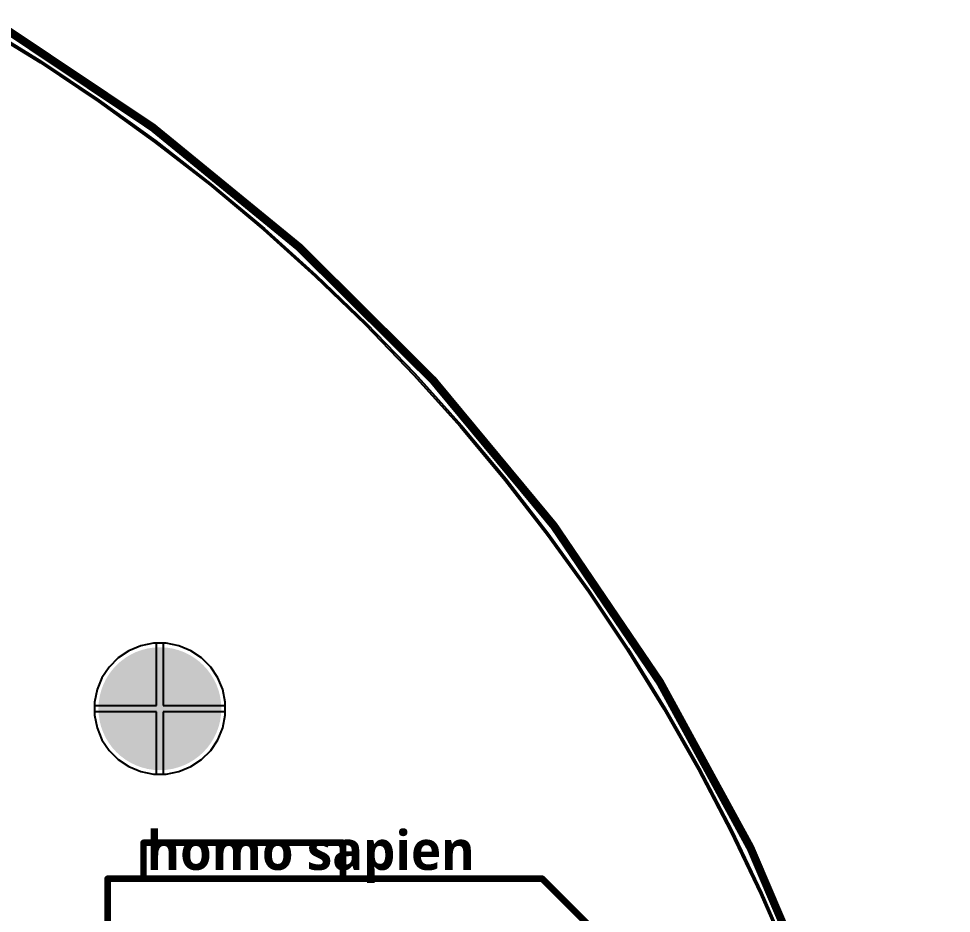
# Model space of a CAD drawing. Header units: inches. Extents: x 0.02 to 6.01, y 0.01 to 5.6.
# Drawn here: x 4.584 to 6.011, y 4.232 to 5.6 of the extents above; entities that cross this region are included whole.
import ezdxf

# ---------------------------------------------------------------- set-up
doc = ezdxf.new("R2010")
doc.units = ezdxf.units.IN
doc.header["$MEASUREMENT"] = 0
for name, color, linetype in [('Bottom Layer', 5, 'Continuous'), ('Bottom Solder', 6, 'Continuous'), ('Top Layer', 1, 'Continuous'), ('Top Overlay', 2, 'Continuous'), ('Top Solder', 216, 'Continuous'), ('Via Holes', 16, 'Continuous')]:
    doc.layers.add(name, color=color, linetype=linetype)
doc.styles.add('Segoe UI_Bold', font='', dxfattribs={"height": 0.2})
doc.styles.get('Segoe UI_Bold').set_extended_font_data('Segoe UI', bold=True)

msp = doc.modelspace()

# ---------------------------------------------------------------- hatches: boundary and pattern name
at = {"layer": 'Bottom Layer'}
h = msp.add_hatch(color=5, dxfattribs=at)
edge = h.paths.add_edge_path()
edge.add_arc((4.8, 4.545), 0.09, 0, 360)
at = {"layer": 'Bottom Solder'}
h = msp.add_hatch(color=6, dxfattribs=at)
edge = h.paths.add_edge_path()
edge.add_arc((4.8, 4.545), 0.094, 0, 360)
at = {"layer": 'Top Layer'}
h = msp.add_hatch(color=1, dxfattribs=at)
edge = h.paths.add_edge_path()
edge.add_arc((4.8, 4.545), 0.09, 0, 360)
at = {"layer": 'Top Solder'}
h = msp.add_hatch(color=216, dxfattribs=at)
edge = h.paths.add_edge_path()
edge.add_arc((4.8, 4.545), 0.094, 0, 360)
at = {"layer": 'Via Holes'}
h = msp.add_hatch(color=7, dxfattribs=at)
edge = h.paths.add_edge_path()
edge.add_arc((4.8, 4.545), 0.06, 0, 360)

# ---------------------------------------------------------------- linework, layer by layer
at = {"layer": 'Bottom Layer'}
for p, q in [((4.5428, 5.5818), (4.6187, 5.535)), ((4.6187, 5.535), (4.7073, 5.4757)), ((4.7073, 5.4757), (4.7938, 5.4134)), ((4.7938, 5.4134), (4.878, 5.348)), ((4.878, 5.348), (4.9599, 5.2796)), ((4.9599, 5.2796), (5.0392, 5.2083)), ((5.0392, 5.2083), (5.1159, 5.1343)), ((5.1159, 5.1343), (5.19, 5.0575)), ((5.19, 5.0575), (5.2612, 4.9782)), ((5.2612, 4.9782), (5.3296, 4.8964)), ((5.3296, 4.8964), (5.395, 4.8122)), ((5.395, 4.8122), (5.4574, 4.7257)), ((5.4574, 4.7257), (5.5166, 4.637)), ((4.7708, 4.6412), (4.7526, 4.6336)), ((4.7902, 4.645), (4.7708, 4.6412)), ((4.8098, 4.645), (4.7902, 4.645)), ((4.8292, 4.6412), (4.8098, 4.645)), ((4.8474, 4.6336), (4.8292, 4.6412)), ((4.7526, 4.6336), (4.7363, 4.6227)), ((4.8637, 4.6227), (4.8474, 4.6336)), ((5.5166, 4.637), (5.5727, 4.5463)), ((4.7363, 4.6227), (4.7223, 4.6087)), ((4.8777, 4.6087), (4.8637, 4.6227)), ((4.7223, 4.6087), (4.7114, 4.5924)), ((4.8886, 4.5924), (4.8777, 4.6087)), ((4.7114, 4.5924), (4.7038, 4.5742)), ((4.8962, 4.5742), (4.8886, 4.5924)), ((4.7038, 4.5742), (4.7, 4.5548)), ((4.9, 4.5548), (4.8962, 4.5742)), ((4.7, 4.5548), (4.7, 4.5352)), ((4.9, 4.5352), (4.9, 4.5548)), ((5.5727, 4.5463), (5.6254, 4.4536)), ((4.7, 4.5352), (4.7038, 4.5158)), ((4.8962, 4.5158), (4.9, 4.5352)), ((4.7038, 4.5158), (4.7114, 4.4976)), ((4.8886, 4.4976), (4.8962, 4.5158)), ((4.7114, 4.4976), (4.7223, 4.4813)), ((4.8777, 4.4813), (4.8886, 4.4976)), ((4.7223, 4.4813), (4.7363, 4.4673)), ((4.8637, 4.4673), (4.8777, 4.4813)), ((4.7363, 4.4673), (4.7526, 4.4564)), ((4.8474, 4.4564), (4.8637, 4.4673)), ((4.7526, 4.4564), (4.7708, 4.4488)), ((4.8292, 4.4488), (4.8474, 4.4564)), ((5.6254, 4.4536), (5.6749, 4.3592)), ((4.7708, 4.4488), (4.7902, 4.445)), ((4.7902, 4.445), (4.8098, 4.445)), ((4.8098, 4.445), (4.8292, 4.4488)), ((5.6749, 4.3592), (5.7209, 4.263)), ((5.7209, 4.263), (5.7634, 4.1652))]:
    msp.add_line(p, q, dxfattribs=at)
msp.add_lwpolyline([(4.5499, 5.5954, 0.01, 0.01, -0.760418), (3.0037, 0.0199, 0.01, 0.01, 0)], format="xyseb", dxfattribs=at)
at = {"layer": 'Top Layer'}
for p, q in [((4.541, 5.58), (4.6168, 5.5332)), ((4.6168, 5.5332), (4.7055, 5.4739)), ((4.7055, 5.4739), (4.792, 5.4116)), ((4.792, 5.4116), (4.8762, 5.3462)), ((4.8762, 5.3462), (4.958, 5.2778)), ((4.958, 5.2778), (5.0373, 5.2065)), ((5.0373, 5.2065), (5.1141, 5.1325)), ((5.1141, 5.1325), (5.1881, 5.0557)), ((5.1881, 5.0557), (5.2594, 4.9764)), ((5.2594, 4.9764), (5.3278, 4.8946)), ((5.3278, 4.8946), (5.3932, 4.8104)), ((5.3932, 4.8104), (5.4556, 4.7239)), ((5.4556, 4.7239), (5.5148, 4.6352)), ((4.7708, 4.6412), (4.7526, 4.6336)), ((4.7902, 4.645), (4.7708, 4.6412)), ((4.795, 4.645), (4.7902, 4.645)), ((4.795, 4.55), (4.795, 4.645)), ((4.8098, 4.645), (4.805, 4.645)), ((4.805, 4.645), (4.805, 4.55)), ((4.8292, 4.6412), (4.8098, 4.645)), ((4.8474, 4.6336), (4.8292, 4.6412)), ((4.7526, 4.6336), (4.7363, 4.6227)), ((4.8637, 4.6227), (4.8474, 4.6336)), ((5.5148, 4.6352), (5.5708, 4.5445)), ((4.7363, 4.6227), (4.7223, 4.6087)), ((4.8777, 4.6087), (4.8637, 4.6227)), ((4.7223, 4.6087), (4.7114, 4.5924)), ((4.8886, 4.5924), (4.8777, 4.6087)), ((4.7114, 4.5924), (4.7038, 4.5742)), ((4.8962, 4.5742), (4.8886, 4.5924)), ((4.7038, 4.5742), (4.7, 4.5548)), ((4.9, 4.5548), (4.8962, 4.5742)), ((4.7, 4.5548), (4.7, 4.55)), ((4.9, 4.55), (4.9, 4.5548)), ((4.7, 4.55), (4.795, 4.55)), ((4.795, 4.54), (4.7, 4.54)), ((4.7, 4.54), (4.7, 4.5352)), ((4.795, 4.445), (4.795, 4.54)), ((4.805, 4.55), (4.9, 4.55)), ((4.9, 4.54), (4.805, 4.54)), ((4.805, 4.54), (4.805, 4.445)), ((4.9, 4.5352), (4.9, 4.54)), ((5.5708, 4.5445), (5.6236, 4.4518)), ((4.7, 4.5352), (4.7038, 4.5158)), ((4.8962, 4.5158), (4.9, 4.5352)), ((4.7038, 4.5158), (4.7114, 4.4976)), ((4.8886, 4.4976), (4.8962, 4.5158)), ((4.7114, 4.4976), (4.7223, 4.4813)), ((4.8777, 4.4813), (4.8886, 4.4976)), ((4.7223, 4.4813), (4.7363, 4.4673)), ((4.8637, 4.4673), (4.8777, 4.4813)), ((4.7363, 4.4673), (4.7526, 4.4564)), ((4.8474, 4.4564), (4.8637, 4.4673)), ((4.7526, 4.4564), (4.7708, 4.4488)), ((4.8292, 4.4488), (4.8474, 4.4564)), ((4.7708, 4.4488), (4.7902, 4.445)), ((4.7902, 4.445), (4.795, 4.445)), ((4.805, 4.445), (4.8098, 4.445)), ((4.8098, 4.445), (4.8292, 4.4488)), ((5.6236, 4.4518), (5.673, 4.3573)), ((5.673, 4.3573), (5.719, 4.2612)), ((5.719, 4.2612), (5.7616, 4.1634))]:
    msp.add_line(p, q, dxfattribs=at)
msp.add_lwpolyline([(4.5481, 5.5936, 0.01, 0.01, -0.760418), (3.0019, 0.0181, 0.01, 0.01, 0)], format="xyseb", dxfattribs=at)
at = {"layer": 'Top Overlay'}
for points in [[(4.775, 4.34, 0.01, 0.01, 0), (5.08, 4.34, 0.01, 0.01, 0)], [(4.775, 4.285, 0.01, 0.01, 0), (4.775, 4.34, 0.01, 0.01, 0)], [(5.08, 4.285, 0.01, 0.01, 0), (5.08, 4.34, 0.01, 0.01, 0)], [(4.72, 4.285, 0.01, 0.01, 0), (5.385, 4.285, 0.01, 0.01, 0)], [(4.72, 4.285, 0.01, 0.01, 0), (4.72, 2.05, 0.01, 0.01, 0)], [(5.385, 4.285, 0.01, 0.01, 0), (5.69, 3.98, 0.01, 0.01, 0)]]:
    msp.add_lwpolyline(points, format="xyseb", dxfattribs=at)
for points in [[(4.7725, 4.34, 0.005, 0.005, 1), (4.7775, 4.34, 0.005, 0.005, 1)], [(4.7725, 4.34, 0.005, 0.005, 1), (4.7775, 4.34, 0.005, 0.005, 1)], [(5.0775, 4.34, 0.005, 0.005, 1), (5.0825, 4.34, 0.005, 0.005, 1)], [(5.0775, 4.34, 0.005, 0.005, 1), (5.0825, 4.34, 0.005, 0.005, 1)], [(4.7175, 4.285, 0.005, 0.005, 1), (4.7225, 4.285, 0.005, 0.005, 1)], [(4.7175, 4.285, 0.005, 0.005, 1), (4.7225, 4.285, 0.005, 0.005, 1)], [(4.7725, 4.285, 0.005, 0.005, 1), (4.7775, 4.285, 0.005, 0.005, 1)], [(5.0775, 4.285, 0.005, 0.005, 1), (5.0825, 4.285, 0.005, 0.005, 1)], [(5.3825, 4.285, 0.005, 0.005, 1), (5.3875, 4.285, 0.005, 0.005, 1)], [(5.3825, 4.285, 0.005, 0.005, 1), (5.3875, 4.285, 0.005, 0.005, 1)]]:
    msp.add_lwpolyline(points, format="xyseb", close=True, dxfattribs=at)

# ---------------------------------------------------------------- texts
at = {"layer": 'Top Overlay', "style": 'Segoe UI_Bold'}
msp.add_text('homo sapien', height=0.06, dxfattribs=at).set_placement((4.7796, 4.2984))

doc.saveas('drawing.dxf')
